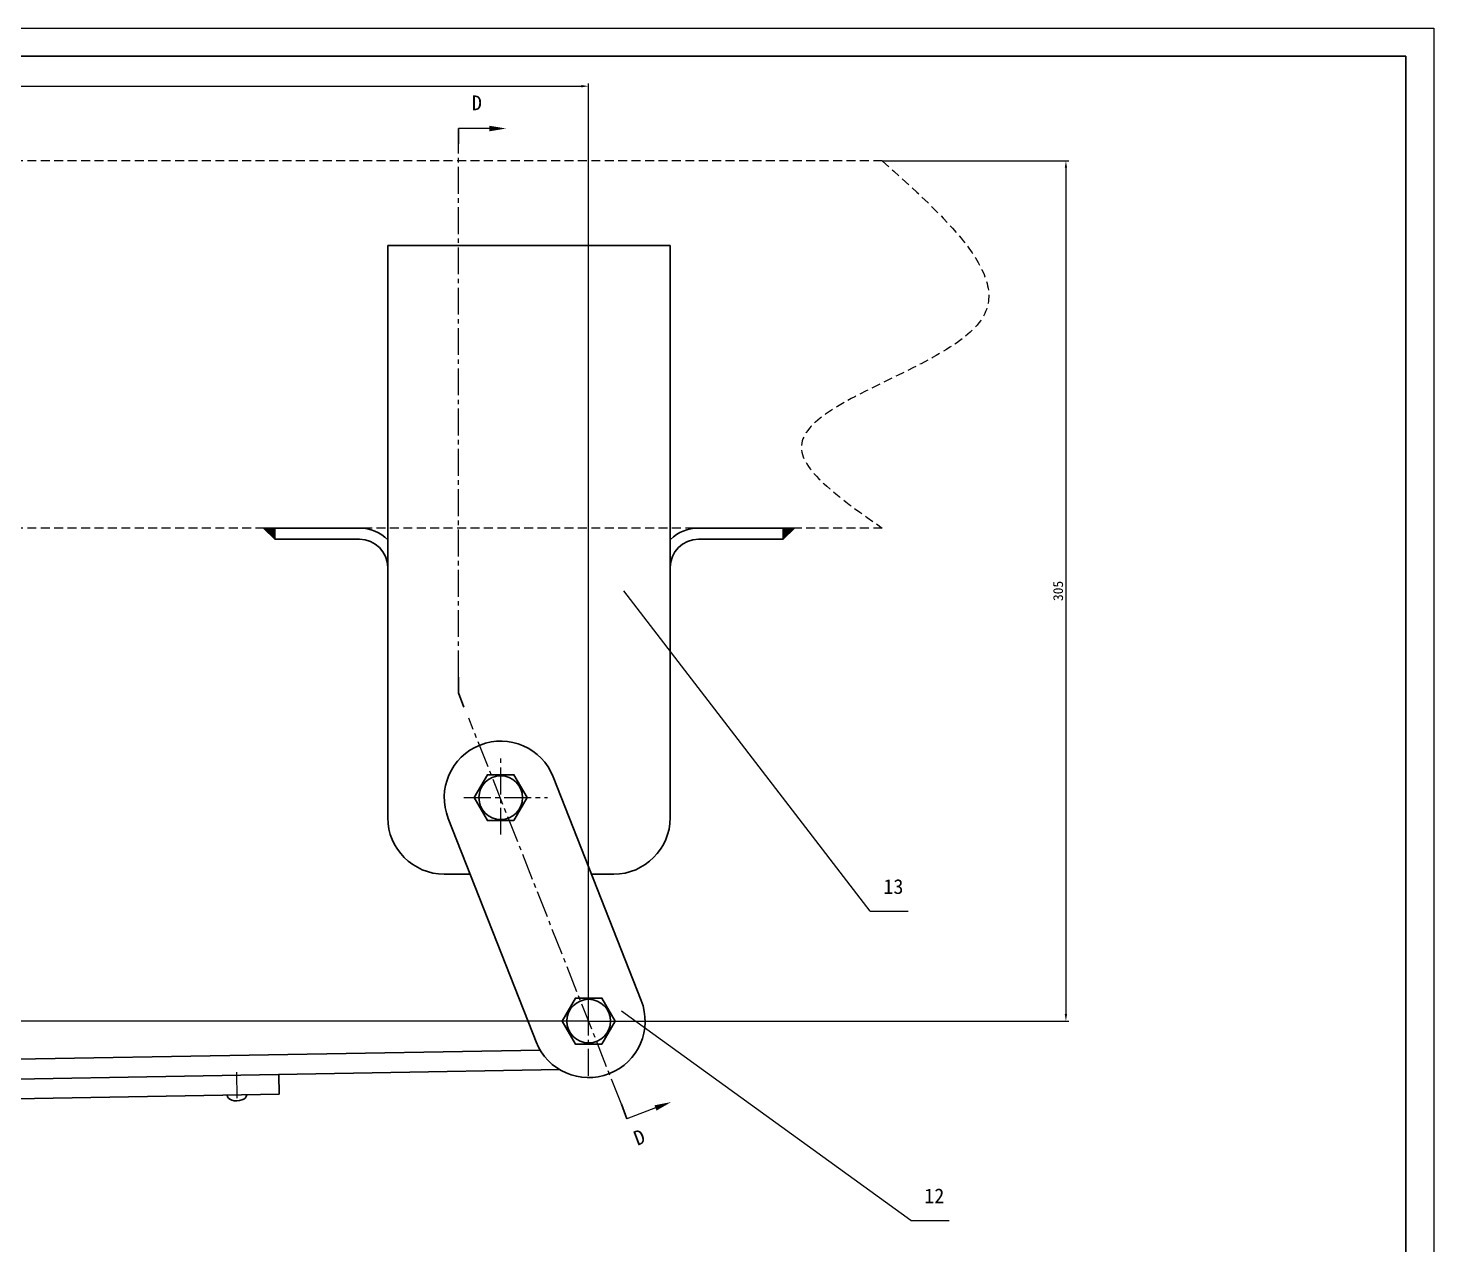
# Model space of a CAD drawing. Header units: millimetres. Extents: x -3782 to 4047, y 1014 to 3284.
# Drawn here: x -748.4 to -249.9, y 1842.5 to 2273.9 of the extents above; entities that cross this region are included whole.
import ezdxf

# ---------------------------------------------------------------- set-up
doc = ezdxf.new("R2010")
doc.units = ezdxf.units.MM
doc.linetypes.add('CENTER2', pattern=[28.575, 19.05, -3.175, 3.175, -3.175])
doc.linetypes.add('DASHED2', pattern=[9.525, 6.35, -3.175])
for name, color, linetype in [('尺寸', 4, 'CONTINUOUS'), ('点划线', 6, 'CENTER2'), ('细实线', 3, 'CONTINUOUS'), ('虚线', 4, 'DASHED2')]:
    doc.layers.add(name, color=color, linetype=linetype)
doc.layers.add('粗实线', color=2, linetype='CONTINUOUS', lineweight=30)
doc.styles.get("Standard").update_dxf_attribs({"font": '', "height": 3.5})
doc.styles.get('Standard').set_extended_font_data('SimSun')
doc.dimstyles.new('无偏差$0', dxfattribs={"dimtxt": 3.5, "dimasz": 2.5, "dimexe": 1, "dimexo": 0, "dimgap": 1, "dimtad": 1, "dimtoh": 1, "dimdec": 0, "dimzin": 0, "dimdsep": 46, "dimtxsty": 'Standard', "dimcen": 2.5, "dimclrd": 256, "dimadec": 0, "dimazin": 0, "dimtfac": 1, "dimtdec": 0, "dimtofl": 0, "dimtmove": 0, "dimatfit": 3, "dimfxl": 1, "dimtolj": 1, "dimtzin": 0, "dimarcsym": 0})

# ---------------------------------------------------------------- blocks, each defined once
blk = doc.blocks.new('*D143')
at = {"layer": '尺寸', "color": 0, "lineweight": -2, "ltscale": 0.5}
for p, q in [((-445.5, 2226.84), (-379.38, 2226.84)), ((-549.65, 1921.8), (-379.38, 1921.8))]:
    blk.add_line(p, q, dxfattribs=at)
at = {"layer": '尺寸', "lineweight": -2, "ltscale": 0.5}
blk.add_line((-380.38, 2224.34), (-380.38, 1924.3), dxfattribs=at)
at = {"layer": '尺寸', "ltscale": 0.5}
for points in [[(-380.8, 2224.34), (-379.97, 2224.34), (-380.38, 2226.84)], [(-380.8, 1924.3), (-379.97, 1924.3), (-380.38, 1921.8)]]:
    blk.add_solid(points, dxfattribs=at)
at = {"layer": '尺寸', "color": 0, "ltscale": 0.5, "insert": (-383.13, 2074.32), "char_height": 3.5, "attachment_point": 5, "rotation": 90}
blk.add_mtext('\\A1;305', dxfattribs=at)
blk = doc.blocks.new('*D145')
at = {"layer": '尺寸', "color": 0, "lineweight": -2, "ltscale": 0.5}
for p, q in [((-549.65, 1921.8), (-1848.86, 1921.8)), ((-1751.55, 1901.77), (-1848.86, 1901.77))]:
    blk.add_line(p, q, dxfattribs=at)
at = {"layer": '尺寸', "lineweight": -2, "ltscale": 0.5}
blk.add_line((-1847.86, 1919.3), (-1847.86, 1904.27), dxfattribs=at)
at = {"layer": '尺寸', "ltscale": 0.5}
for points in [[(-1848.28, 1919.3), (-1847.45, 1919.3), (-1847.86, 1921.8)], [(-1848.28, 1904.27), (-1847.45, 1904.27), (-1847.86, 1901.77)]]:
    blk.add_solid(points, dxfattribs=at)
at = {"layer": '尺寸', "color": 0, "ltscale": 0.5, "insert": (-1850.61, 1911.79), "char_height": 3.5, "attachment_point": 5, "rotation": 90}
blk.add_mtext('\\A1;20', dxfattribs=at)
blk = doc.blocks.new('*D146')
at = {"layer": '尺寸', "color": 0, "lineweight": -2, "ltscale": 0.5}
for p, q in [((-1751.55, 1901.77), (-1751.55, 2254.28)), ((-549.69, 1921.8), (-549.69, 2254.28))]:
    blk.add_line(p, q, dxfattribs=at)
at = {"layer": '尺寸', "lineweight": -2, "ltscale": 0.5}
blk.add_line((-1749.05, 2253.28), (-552.19, 2253.28), dxfattribs=at)
at = {"layer": '尺寸', "ltscale": 0.5}
for points in [[(-1749.05, 2253.7), (-1749.05, 2252.87), (-1751.55, 2253.28)], [(-552.19, 2253.7), (-552.19, 2252.87), (-549.69, 2253.28)]]:
    blk.add_solid(points, dxfattribs=at)
at = {"layer": '尺寸', "color": 0, "ltscale": 0.5, "insert": (-1193.69, 2256.03), "char_height": 3.5, "attachment_point": 5}
blk.add_mtext('\\A1;1200', dxfattribs=at)

msp = doc.modelspace()

# ---------------------------------------------------------------- hatches: boundary and pattern name
at = {"layer": '粗实线', "ltscale": 0.5}
for points in [[(-660.96, 2092.62), (-660.96, 2096.63), (-664.97, 2096.63)], [(-476.67, 2096.63), (-480.67, 2096.63), (-480.67, 2092.62)]]:
    msp.add_hatch(color=256, dxfattribs=at).paths.add_polyline_path(points)

# ---------------------------------------------------------------- linework, layer by layer
at = {"layer": '点划线', "ltscale": 0.5}
for p, q in [((-595.78, 2043.7), (-595.78, 2232.79)), ((-538.04, 1892.32), (-592.11, 2029.15)), ((-580.83, 1987.91), (-580.83, 2015.99)), ((-593.89, 2001.02), (-564.29, 2001.02)), ((-549.65, 1902.44), (-549.65, 1940.81)), ((-674.55, 1903.73), (-674.39, 1894.45))]:
    msp.add_line(p, q, dxfattribs=at)
at = {"layer": '粗实线'}
for p, q in [((-1990.88, 2263.87), (-259.88, 2263.87)), ((-259.88, 2263.87), (-259.88, 1442.87))]:
    msp.add_line(p, q, dxfattribs=at)
at = {"layer": '粗实线', "ltscale": 0.5}
for p, q in [((-595.78, 2238.27), (-595.78, 2232.79)), ((-620.9, 2196.79), (-620.9, 2082.61)), ((-620.9, 2196.79), (-520.74, 2196.79)), ((-520.74, 2196.79), (-520.74, 2082.61)), ((-660.96, 2092.62), (-664.97, 2096.63)), ((-660.96, 2096.63), (-664.97, 2096.63)), ((-660.96, 2092.62), (-660.96, 2096.63)), ((-660.96, 2096.63), (-630.91, 2096.63)), ((-660.96, 2092.62), (-660.96, 2096.63)), ((-480.67, 2096.63), (-510.72, 2096.63)), ((-480.67, 2092.62), (-476.67, 2096.63)), ((-480.67, 2092.62), (-480.67, 2096.63)), ((-480.67, 2096.63), (-476.67, 2096.63)), ((-630.91, 2092.62), (-660.96, 2092.62)), ((-630.91, 2092.62), (-630.91, 2092.62)), ((-510.72, 2092.62), (-510.72, 2092.62)), ((-510.72, 2092.62), (-480.67, 2092.62)), ((-620.9, 2082.61), (-620.9, 1993.93)), ((-520.74, 2082.61), (-520.74, 1993.93)), ((-595.78, 2043.7), (-595.78, 2038.23)), ((-593.86, 2033.1), (-595.78, 2038.23)), ((-562.19, 2008.36), (-531.01, 1929.14)), ((-599.47, 1993.69), (-568.03, 1913.82)), ((-591.68, 1973.9), (-600.86, 1973.9)), ((-540.77, 1973.9), (-548.63, 1973.9)), ((-799.83, 1907.44), (-566.82, 1911.49)), ((-559.9, 1904.6), (-799.71, 1900.43)), ((-659.51, 1902.87), (-659.39, 1895.86)), ((-659.39, 1895.86), (-799.59, 1893.42)), ((-536.12, 1887.19), (-538.04, 1892.32))]:
    msp.add_line(p, q, dxfattribs=at)
for points in [[(-576.13, 1992.88), (-571.44, 2001.02), (-576.13, 2009.16), (-585.53, 2009.16), (-590.23, 2001.02), (-585.53, 1992.88)], [(-544.95, 1913.67), (-540.25, 1921.8), (-544.95, 1929.94), (-554.35, 1929.94), (-559.05, 1921.8), (-554.35, 1913.67)]]:
    msp.add_lwpolyline(points, close=True, dxfattribs=at)
for centre in [(-580.83, 2001.02), (-549.65, 1921.8)]:
    msp.add_circle(centre, 7.73, dxfattribs=at)
for centre, radius, start, end in [((-630.91, 2082.61), 14.02, 44.4153, 90), ((-510.72, 2082.61), 14.02, 90, 135), ((-630.91, 2082.61), 10.02, 0, 90), ((-510.72, 2082.61), 10.02, 90, 180), ((-580.83, 2001.02), 20.03, 21.4861, 201.4861), ((-600.86, 1993.93), 20.03, 180, 270), ((-540.77, 1993.93), 20.03, 270, 0), ((-549.65, 1921.8), 20.03, 201.4861, 21.4861)]:
    msp.add_arc(centre, radius, start, end, dxfattribs=at)
msp.add_ellipse((-674.41, 1895.59), major_axis=(-3.48, -0.11), ratio=0.595361, start_param=6.258506, end_param=9.400099, dxfattribs=at)
at = {"layer": '细实线'}
for p, q in [((-2015.88, 2273.87), (-249.88, 2273.87)), ((-249.88, 2273.87), (-249.88, 1432.87)), ((-249.88, 2273.87), (-249.88, 1432.87)), ((-249.88, 2273.87), (-249.88, 1853.87)), ((-249.88, 2273.87), (-249.88, 1432.87)), ((-249.88, 1852.87), (-249.88, 1432.87))]:
    msp.add_line(p, q, dxfattribs=at)
at = {"layer": '细实线', "ltscale": 0.5}
for p, q in [((-449.86, 1960.73), (-537.19, 2074.41)), ((-449.86, 1960.73), (-436.29, 1960.73)), ((-435.35, 1851.07), (-538.04, 1925.32)), ((-435.35, 1851.07), (-421.78, 1851.07))]:
    msp.add_line(p, q, dxfattribs=at)
at = {"layer": '细实线', "linetype": 'ByBlock', "lineweight": -2, "ltscale": 0.5}
for points in [[(-584.92, 2238.27), (-595.78, 2238.27)], [(-525.95, 1891.01), (-536.12, 1887.19)]]:
    msp.add_lwpolyline(points, dxfattribs=at)
at = {"layer": '细实线', "ltscale": 0.5}
for points in [[(-584.92, 2239.26), (-578.94, 2238.27), (-584.92, 2237.27)], [(-525.6, 1890.07), (-520.35, 1893.1), (-526.3, 1891.94)]]:
    msp.add_solid(points, dxfattribs=at)
at = {"layer": '虚线', "ltscale": 0.5}
for p, q in [((-445.5, 2226.84), (-1346.79, 2226.84)), ((-445.5, 2096.63), (-1350.75, 2096.63))]:
    msp.add_line(p, q, dxfattribs=at)
msp.add_spline([(-445.5, 2226.84), (-409.53, 2171.93), (-474.23, 2125.14), (-445.5, 2096.63)], degree=3, dxfattribs=at)

# ---------------------------------------------------------------- texts
at = {"layer": '细实线', "ltscale": 0.5, "attachment_point": 1}
for s, insert, char_height in [('D', (-591.06, 2249.99), 5.23), ('13', (-445.13, 1972.12), 5.232), ('12', (-430.63, 1862.45), 5.232)]:
    msp.add_mtext_dynamic_manual_height_columns(s, width=62.7273, gutter_width=17.5, heights=[0], dxfattribs=dict(at, insert=insert, char_height=char_height)).dxf.set("width", 93.7711)
at = {"layer": '细实线', "ltscale": 0.5, "insert": (-534.24, 1882.44), "char_height": 5.23, "attachment_point": 1, "rotation": 20.5506}
msp.add_mtext_dynamic_manual_height_columns('D', width=62.7273, gutter_width=17.5, heights=[0], dxfattribs=at).dxf.set("width", 93.7711)

# ---------------------------------------------------------------- dimensions: what is measured, and where the dimension line sits
at = {"layer": '尺寸', "ltscale": 0.5}
dim = msp.add_linear_dim(base=(-549.69, 2253.28), p1=(-1751.55, 1901.77), p2=(-549.69, 1921.8), text='1200', dimstyle='无偏差$0', dxfattribs=at)
dim.commit()
dim.dimension.update_dxf_attribs({"geometry": '*D146', "text_midpoint": (-1193.69, 2253.28), "dimtype": 160})
for base, p1, p2, text, picture, middle in [((-380.38, 1921.8), (-445.5, 2226.84), (-549.65, 1921.8), '305', '*D143', (-383.13, 2074.32)), ((-1847.86, 1901.77), (-549.65, 1921.8), (-1751.55, 1901.77), '20', '*D145', (-1850.61, 1911.79))]:
    dim = msp.add_linear_dim(base=base, p1=p1, p2=p2, angle=90, text=text, dimstyle='无偏差$0', dxfattribs=at)
    dim.commit()
    dim.dimension.update_dxf_attribs({"geometry": picture, "text_midpoint": middle})

doc.saveas('drawing.dxf')
